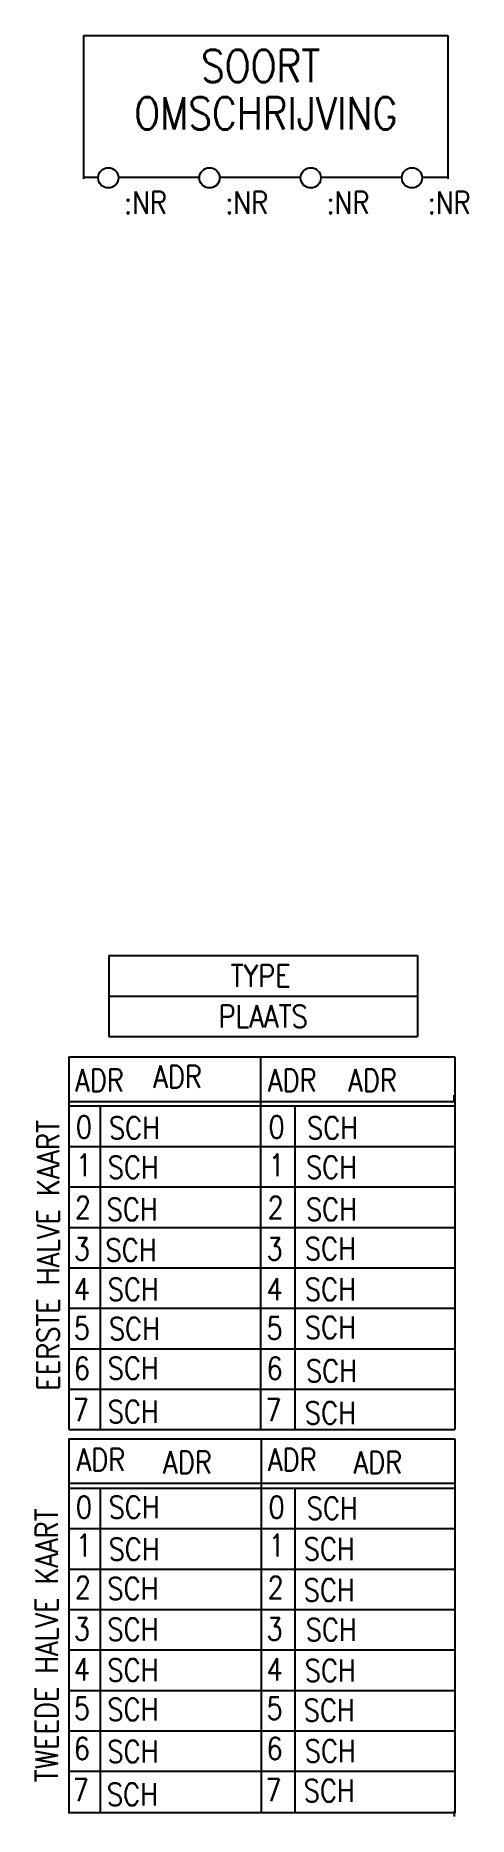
# Model space of a CAD drawing. Extents: x 268 to 311, y 25 to 201.
import ezdxf
from ezdxf.enums import TextEntityAlignment as Align

# ---------------------------------------------------------------- set-up
doc = ezdxf.new("R2010")
doc.units = 0
doc.header["$LTSCALE"] = 6
doc.layers.add('1', color=7, linetype='CONTINUOUS')
doc.styles.get("Standard").update_dxf_attribs({"font": 'simplex', "width": 0.85})

msp = doc.modelspace()

# ---------------------------------------------------------------- linework, layer by layer
at = {"layer": '1', "color": 0}
for p, q in [((272.5, 201), (272.5, 186.82)), ((272.5, 201), (308.5, 201)), ((272.5, 201), (308.5, 201)), ((272.5, 201), (272.5, 189.4)), ((308.5, 201), (308.5, 186.82)), ((308.5, 201), (308.5, 189.4)), ((272.5, 187), (273.95, 187)), ((272.5, 187), (273.95, 187)), ((275.95, 187), (283.95, 187)), ((275.95, 187), (283.95, 187)), ((285.95, 187), (293.95, 187)), ((285.95, 187), (293.95, 187)), ((295.95, 187), (303.95, 187)), ((295.95, 187), (303.95, 187)), ((305.95, 187), (308.5, 187)), ((305.95, 187), (308.5, 187)), ((275, 110), (305.5, 110)), ((275, 110), (275, 102)), ((275, 110), (275, 102)), ((275, 110), (305.5, 110)), ((305.5, 110), (305.5, 102)), ((305.5, 110), (305.5, 102)), ((275, 106), (305.5, 106)), ((275, 106), (305.5, 106)), ((275, 102), (305.5, 102)), ((275, 102), (305.5, 102)), ((271.05, 100), (271.05, 63.12)), ((271.05, 100), (309.18, 100)), ((271.05, 100), (309.18, 100)), ((271.05, 99.87), (271.05, 63.12)), ((289.99, 100), (289.99, 63.12)), ((289.99, 100), (289.99, 63.12)), ((309.18, 100), (309.18, 63.12)), ((309.18, 99.87), (309.18, 63.12)), ((270.98, 95.58), (309.13, 95.58)), ((270.98, 95.13), (309.13, 95.13)), ((274.14, 95.13), (274.14, 63.12)), ((293.42, 63.12), (293.42, 95.13)), ((309.13, 95.58), (309.13, 96.21)), ((271.05, 91.12), (309.18, 91.12)), ((271.05, 91.12), (309.18, 91.12)), ((271.05, 87.12), (309.18, 87.12)), ((271.05, 87.12), (309.18, 87.12)), ((271.05, 83.12), (309.18, 83.12)), ((271.05, 83.12), (309.18, 83.12)), ((271.05, 79.12), (309.18, 79.12)), ((271.05, 79.12), (309.18, 79.12)), ((271.05, 75.12), (309.18, 75.12)), ((271.05, 75.12), (309.18, 75.12)), ((271.05, 71.12), (309.18, 71.12)), ((271.05, 71.12), (309.18, 71.12)), ((271.05, 67.12), (309.18, 67.12)), ((271.05, 67.12), (309.18, 67.12)), ((271.05, 63.12), (309.18, 63.12)), ((271.05, 63.12), (309.18, 63.12)), ((271.05, 62.21), (309.18, 62.21)), ((271.05, 62.21), (271.05, 25.26)), ((271.05, 62.21), (271.05, 34.21)), ((290.04, 62.21), (290.04, 25.26)), ((309.07, 62.53), (309.07, 62.53)), ((309.18, 62.21), (309.18, 25.19)), ((309.18, 62.21), (309.18, 34.21)), ((271.05, 57.33), (309.18, 57.33)), ((271.05, 57.33), (309.18, 57.33)), ((271.12, 57.81), (309.21, 57.81)), ((274.14, 57.33), (274.14, 25.26)), ((293.42, 25.26), (293.42, 57.33)), ((271.05, 53.33), (309.18, 53.33)), ((271.05, 53.33), (309.18, 53.33)), ((271.05, 49.33), (309.18, 49.33)), ((271.05, 49.33), (309.18, 49.33)), ((271.05, 45.33), (309.18, 45.33)), ((271.05, 45.33), (309.18, 45.33)), ((271.05, 41.33), (309.18, 41.33)), ((271.05, 41.33), (309.18, 41.33)), ((271.05, 37.33), (309.18, 37.33)), ((271.05, 37.33), (309.18, 37.33)), ((271.05, 33.33), (309.18, 33.33)), ((271.05, 33.33), (309.18, 33.33)), ((271.05, 29.33), (309.18, 29.33)), ((271.05, 29.33), (309.18, 29.33)), ((270.97, 25.26), (309.2, 25.26)), ((309.14, 24.86), (309.14, 25.38))]:
    msp.add_line(p, q, dxfattribs=at)
for centre in [(274.95, 186.93), (274.95, 186.93), (284.95, 186.93), (284.95, 186.93), (294.95, 186.93), (294.95, 186.93), (304.95, 186.93), (304.95, 186.93)]:
    msp.add_circle(centre, 1, dxfattribs=at)

# ---------------------------------------------------------------- texts
at = {"layer": '1', "color": 0, "width": 0.85}
for s, p in [('ADR', (271.68, 96.57)), ('ADR', (290.73, 96.57)), ('0', (271.74, 91.95)), ('0', (290.78, 91.95)), ('1', (271.74, 88.18)), ('1', (290.78, 88.18)), ('2', (271.64, 83.99)), ('2', (290.68, 83.99)), ('3', (271.54, 79.89)), ('3', (290.58, 79.89)), ('4', (271.54, 75.91)), ('4', (290.58, 75.91)), ('5', (271.54, 72.06)), ('5', (290.58, 72.06)), ('6', (271.54, 68.08)), ('6', (290.58, 68.08)), ('7', (271.43, 63.97)), ('7', (290.48, 63.97)), ('ADR', (271.82, 59.04)), ('ADR', (290.73, 59.04)), ('0', (271.74, 54.35)), ('0', (290.78, 54.35)), ('1', (271.74, 50.58)), ('1', (290.78, 50.58)), ('2', (271.64, 46.4)), ('2', (290.68, 46.4)), ('3', (271.54, 42.29)), ('3', (290.58, 42.29)), ('4', (271.54, 38.31)), ('4', (290.58, 38.31)), ('5', (271.54, 34.46)), ('5', (290.58, 34.46)), ('6', (271.54, 30.48)), ('6', (290.58, 30.48)), ('7', (271.43, 26.38)), ('7', (290.48, 26.38))]:
    msp.add_text(s, height=2.2, dxfattribs=at).set_placement(p)
for s, p in [('EERSTE HALVE KAART', (270.11, 66.98)), ('TWEEDE HALVE KAART', (269.97, 28.24))]:
    msp.add_text(s, height=2.2, rotation=90, dxfattribs=at).set_placement(p)
for tag, height, p in [('SOORT', 3.2, (290, 198)), ('TYPE', 2.2, (290, 108))]:
    msp.add_attdef(tag, text='', height=height, dxfattribs=at).set_placement(p, align=Align.MIDDLE)
for tag, height, p in [('OMSCHRIJVING', 3.2, (290.5, 191.72)), ('PLAATS', 2.2, (290.25, 102.9))]:
    msp.add_attdef(tag, text='', height=height, dxfattribs=at).set_placement(p, align=Align.CENTER)
for tag, p in [(':NR', (276.51, 183.37)), (':NR', (286.51, 183.37)), (':NR', (296.51, 183.37)), (':NR', (306.51, 183.37)), ('ADR', (279.4, 96.92)), ('ADR', (298.65, 96.57)), ('SCH', (275.01, 91.87)), ('SCH', (294.59, 91.87)), ('SCH', (274.9, 87.97)), ('SCH', (294.48, 87.97)), ('SCH', (274.79, 83.81)), ('SCH', (294.48, 83.81)), ('SCH', (274.68, 79.78)), ('SCH', (294.37, 79.92)), ('SCH', (274.9, 75.89)), ('SCH', (294.37, 75.89)), ('SCH', (275.01, 72)), ('SCH', (294.37, 72.12)), ('SCH', (274.9, 68.1)), ('SCH', (294.48, 67.83)), ('SCH', (274.9, 63.8)), ('SCH', (294.37, 63.67)), ('ADR', (280.37, 58.78)), ('ADR', (299.18, 58.77)), ('SCH', (274.98, 54.35)), ('SCH', (294.56, 54.24)), ('SCH', (274.98, 50.19)), ('SCH', (294.26, 50.22)), ('SCH', (274.87, 46.3)), ('SCH', (294.26, 46.15)), ('SCH', (274.87, 42.27)), ('SCH', (294.46, 42.23)), ('SCH', (274.87, 38.24)), ('SCH', (294.36, 38.19)), ('SCH', (274.87, 34.34)), ('SCH', (294.26, 34.27)), ('SCH', (274.87, 30.18)), ('SCH', (294.36, 30.23)), ('SCH', (294.26, 26.31)), ('SCH', (274.81, 25.94))]:
    msp.add_attdef(tag, p, '', height=2.2, dxfattribs=at)

doc.saveas('drawing.dxf')
